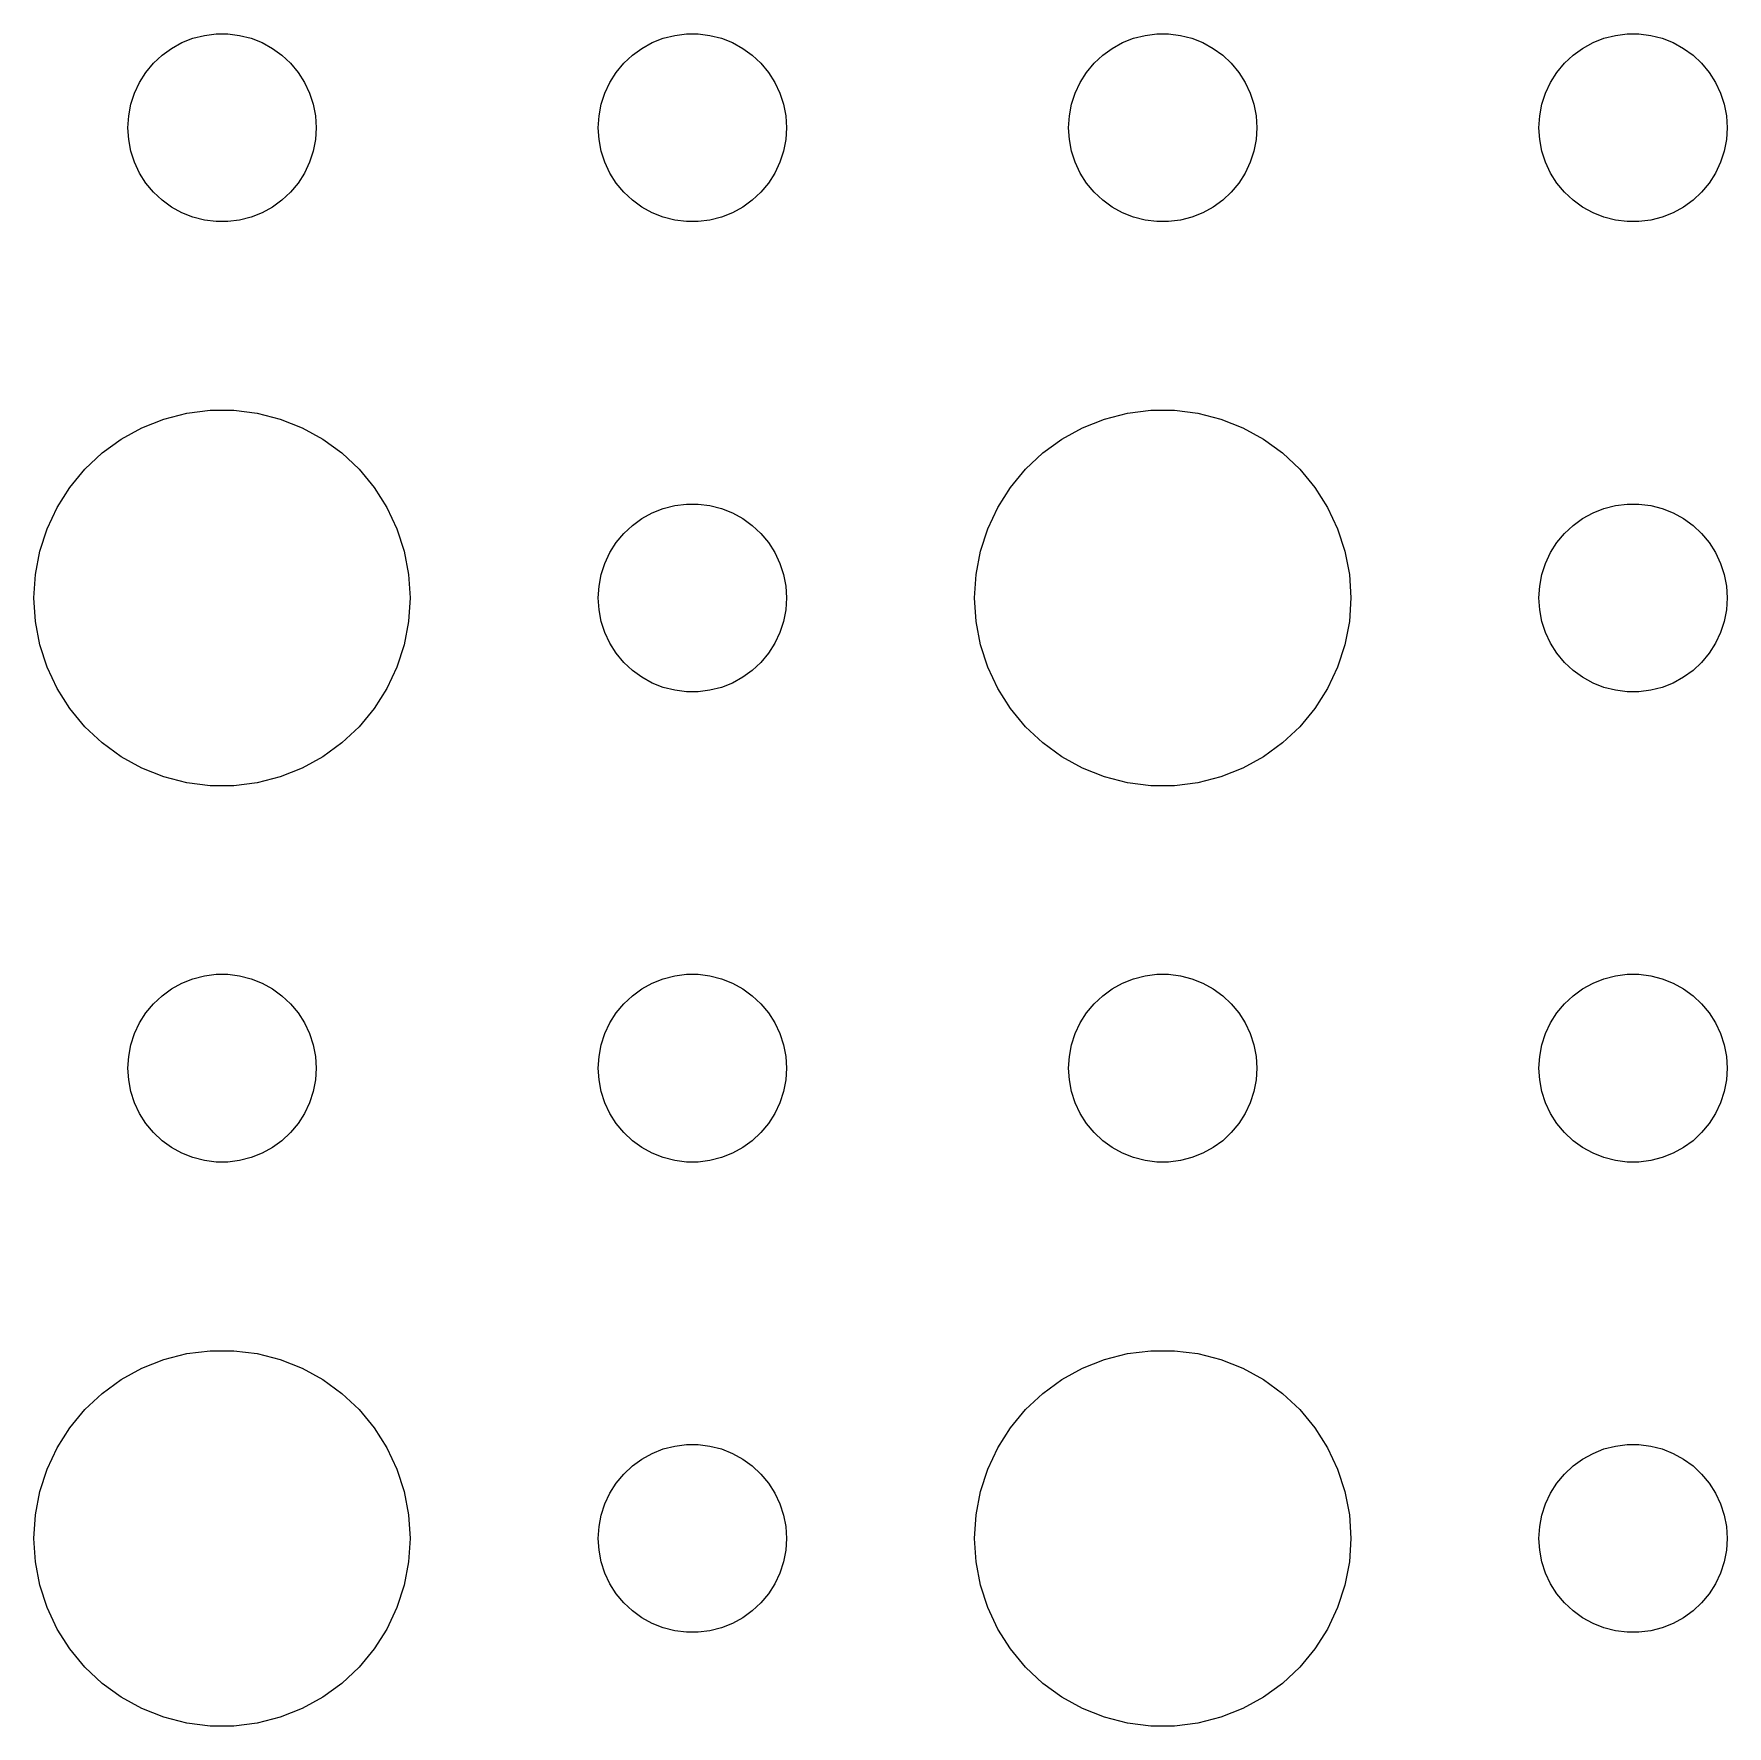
# Model space of a CAD drawing. Header units: metres. Extents: x -134 to 134, y 176 to 394.
# Drawn here: x -100.5 to -73.5, y 225.01 to 252 of the extents above; entities that cross this region are included whole.
import ezdxf

# ---------------------------------------------------------------- set-up
doc = ezdxf.new("R2010")
doc.units = ezdxf.units.M

msp = doc.modelspace()

# ---------------------------------------------------------------- linework, layer by layer
for p, q in [((-98.1387, 251.857), (-97.9635, 251.927)), ((-97.9635, 251.927), (-97.7811, 251.973)), ((-97.7811, 251.973), (-97.5942, 251.997)), ((-97.5942, 251.997), (-97.4058, 251.997)), ((-97.4058, 251.997), (-97.2189, 251.973)), ((-97.2189, 251.973), (-97.0365, 251.927)), ((-97.0365, 251.927), (-96.8613, 251.857)), ((-90.6387, 251.857), (-90.4635, 251.927)), ((-90.4635, 251.927), (-90.2811, 251.973)), ((-90.2811, 251.973), (-90.0942, 251.997)), ((-90.0942, 251.997), (-89.9058, 251.997)), ((-89.9058, 251.997), (-89.7189, 251.973)), ((-89.7189, 251.973), (-89.5365, 251.927)), ((-89.5365, 251.927), (-89.3613, 251.857)), ((-83.1387, 251.857), (-82.9635, 251.927)), ((-82.9635, 251.927), (-82.7811, 251.973)), ((-82.7811, 251.973), (-82.5942, 251.997)), ((-82.5942, 251.997), (-82.4058, 251.997)), ((-82.4058, 251.997), (-82.2189, 251.973)), ((-82.2189, 251.973), (-82.0365, 251.927)), ((-82.0365, 251.927), (-81.8613, 251.857)), ((-75.6387, 251.857), (-75.4635, 251.927)), ((-75.4635, 251.927), (-75.2811, 251.973)), ((-75.2811, 251.973), (-75.0942, 251.997)), ((-75.0942, 251.997), (-74.9058, 251.997)), ((-74.9058, 251.997), (-74.7189, 251.973)), ((-74.7189, 251.973), (-74.5365, 251.927)), ((-74.5365, 251.927), (-74.3613, 251.857)), ((-98.5934, 251.527), (-98.4561, 251.656)), ((-98.4561, 251.656), (-98.3037, 251.766)), ((-98.3037, 251.766), (-98.1387, 251.857)), ((-96.8613, 251.857), (-96.6963, 251.766)), ((-96.6963, 251.766), (-96.5439, 251.656)), ((-96.5439, 251.656), (-96.4065, 251.527)), ((-91.0934, 251.527), (-90.9561, 251.656)), ((-90.9561, 251.656), (-90.8037, 251.766)), ((-90.8037, 251.766), (-90.6387, 251.857)), ((-89.3613, 251.857), (-89.1963, 251.766)), ((-89.1963, 251.766), (-89.0439, 251.656)), ((-89.0439, 251.656), (-88.9065, 251.527)), ((-83.5934, 251.527), (-83.4561, 251.656)), ((-83.4561, 251.656), (-83.3037, 251.766)), ((-83.3037, 251.766), (-83.1387, 251.857)), ((-81.8613, 251.857), (-81.6963, 251.766)), ((-81.6963, 251.766), (-81.5439, 251.656)), ((-81.5439, 251.656), (-81.4065, 251.527)), ((-76.0934, 251.527), (-75.9561, 251.656)), ((-75.9561, 251.656), (-75.8037, 251.766)), ((-75.8037, 251.766), (-75.6387, 251.857)), ((-74.3613, 251.857), (-74.1963, 251.766)), ((-74.1963, 251.766), (-74.0439, 251.656)), ((-74.0439, 251.656), (-73.9065, 251.527)), ((-98.8145, 251.223), (-98.7135, 251.382)), ((-98.7135, 251.382), (-98.5934, 251.527)), ((-96.4065, 251.527), (-96.2865, 251.382)), ((-96.2865, 251.382), (-96.1855, 251.223)), ((-91.3145, 251.223), (-91.2135, 251.382)), ((-91.2135, 251.382), (-91.0934, 251.527)), ((-88.9065, 251.527), (-88.7865, 251.382)), ((-88.7865, 251.382), (-88.6855, 251.223)), ((-83.8145, 251.223), (-83.7135, 251.382)), ((-83.7135, 251.382), (-83.5934, 251.527)), ((-81.4065, 251.527), (-81.2865, 251.382)), ((-81.2865, 251.382), (-81.1855, 251.223)), ((-76.3145, 251.223), (-76.2135, 251.382)), ((-76.2135, 251.382), (-76.0934, 251.527)), ((-73.9065, 251.527), (-73.7865, 251.382)), ((-73.7865, 251.382), (-73.6855, 251.223)), ((-98.8947, 251.052), (-98.8145, 251.223)), ((-96.1855, 251.223), (-96.1053, 251.052)), ((-91.3947, 251.052), (-91.3145, 251.223)), ((-88.6855, 251.223), (-88.6053, 251.052)), ((-83.8947, 251.052), (-83.8145, 251.223)), ((-81.1855, 251.223), (-81.1053, 251.052)), ((-76.3947, 251.052), (-76.3145, 251.223)), ((-73.6855, 251.223), (-73.6053, 251.052)), ((-98.9882, 250.688), (-98.9529, 250.873)), ((-98.9529, 250.873), (-98.8947, 251.052)), ((-96.1053, 251.052), (-96.0471, 250.873)), ((-96.0471, 250.873), (-96.0118, 250.688)), ((-91.4882, 250.688), (-91.4529, 250.873)), ((-91.4529, 250.873), (-91.3947, 251.052)), ((-88.6053, 251.052), (-88.5471, 250.873)), ((-88.5471, 250.873), (-88.5118, 250.688)), ((-83.9882, 250.688), (-83.9529, 250.873)), ((-83.9529, 250.873), (-83.8947, 251.052)), ((-81.1053, 251.052), (-81.0471, 250.873)), ((-81.0471, 250.873), (-81.0118, 250.688)), ((-76.4882, 250.688), (-76.4529, 250.873)), ((-76.4529, 250.873), (-76.3947, 251.052)), ((-73.6053, 251.052), (-73.5471, 250.873)), ((-73.5471, 250.873), (-73.5118, 250.688)), ((-99, 250.5), (-98.9882, 250.688)), ((-96.0118, 250.688), (-96, 250.5)), ((-91.5, 250.5), (-91.4882, 250.688)), ((-88.5118, 250.688), (-88.5, 250.5)), ((-84, 250.5), (-83.9882, 250.688)), ((-81.0118, 250.688), (-81, 250.5)), ((-76.5, 250.5), (-76.4882, 250.688)), ((-73.5118, 250.688), (-73.5, 250.5)), ((-98.9882, 250.312), (-99, 250.5)), ((-98.9529, 250.127), (-98.9882, 250.312)), ((-96.0118, 250.312), (-96.0471, 250.127)), ((-96, 250.5), (-96.0118, 250.312)), ((-91.4882, 250.312), (-91.5, 250.5)), ((-91.4529, 250.127), (-91.4882, 250.312)), ((-88.5118, 250.312), (-88.5471, 250.127)), ((-88.5, 250.5), (-88.5118, 250.312)), ((-83.9882, 250.312), (-84, 250.5)), ((-83.9529, 250.127), (-83.9882, 250.312)), ((-81.0118, 250.312), (-81.0471, 250.127)), ((-81, 250.5), (-81.0118, 250.312)), ((-76.4882, 250.312), (-76.5, 250.5)), ((-76.4529, 250.127), (-76.4882, 250.312)), ((-73.5118, 250.312), (-73.5471, 250.127)), ((-73.5, 250.5), (-73.5118, 250.312)), ((-98.8947, 249.948), (-98.9529, 250.127)), ((-96.0471, 250.127), (-96.1053, 249.948)), ((-91.3947, 249.948), (-91.4529, 250.127)), ((-88.5471, 250.127), (-88.6053, 249.948)), ((-83.8947, 249.948), (-83.9529, 250.127)), ((-81.0471, 250.127), (-81.1053, 249.948)), ((-76.3947, 249.948), (-76.4529, 250.127)), ((-73.5471, 250.127), (-73.6053, 249.948)), ((-98.8145, 249.777), (-98.8947, 249.948)), ((-98.7135, 249.618), (-98.8145, 249.777)), ((-96.1855, 249.777), (-96.2865, 249.618)), ((-96.1053, 249.948), (-96.1855, 249.777)), ((-91.3145, 249.777), (-91.3947, 249.948)), ((-91.2135, 249.618), (-91.3145, 249.777)), ((-88.6855, 249.777), (-88.7865, 249.618)), ((-88.6053, 249.948), (-88.6855, 249.777)), ((-83.8145, 249.777), (-83.8947, 249.948)), ((-83.7135, 249.618), (-83.8145, 249.777)), ((-81.1855, 249.777), (-81.2865, 249.618)), ((-81.1053, 249.948), (-81.1855, 249.777)), ((-76.3145, 249.777), (-76.3947, 249.948)), ((-76.2135, 249.618), (-76.3145, 249.777)), ((-73.6855, 249.777), (-73.7865, 249.618)), ((-73.6053, 249.948), (-73.6855, 249.777)), ((-98.5934, 249.473), (-98.7135, 249.618)), ((-96.2865, 249.618), (-96.4065, 249.473)), ((-91.0934, 249.473), (-91.2135, 249.618)), ((-88.7865, 249.618), (-88.9065, 249.473)), ((-83.5934, 249.473), (-83.7135, 249.618)), ((-81.2865, 249.618), (-81.4065, 249.473)), ((-76.0934, 249.473), (-76.2135, 249.618)), ((-73.7865, 249.618), (-73.9065, 249.473)), ((-98.4561, 249.344), (-98.5934, 249.473)), ((-98.3037, 249.234), (-98.4561, 249.344)), ((-98.1387, 249.143), (-98.3037, 249.234)), ((-96.6963, 249.234), (-96.8613, 249.143)), ((-96.5439, 249.344), (-96.6963, 249.234)), ((-96.4065, 249.473), (-96.5439, 249.344)), ((-90.9561, 249.344), (-91.0934, 249.473)), ((-90.8037, 249.234), (-90.9561, 249.344)), ((-90.6387, 249.143), (-90.8037, 249.234)), ((-89.1963, 249.234), (-89.3613, 249.143)), ((-89.0439, 249.344), (-89.1963, 249.234)), ((-88.9065, 249.473), (-89.0439, 249.344)), ((-83.4561, 249.344), (-83.5934, 249.473)), ((-83.3037, 249.234), (-83.4561, 249.344)), ((-83.1387, 249.143), (-83.3037, 249.234)), ((-81.6963, 249.234), (-81.8613, 249.143)), ((-81.5439, 249.344), (-81.6963, 249.234)), ((-81.4065, 249.473), (-81.5439, 249.344)), ((-75.9561, 249.344), (-76.0934, 249.473)), ((-75.8037, 249.234), (-75.9561, 249.344)), ((-75.6387, 249.143), (-75.8037, 249.234)), ((-74.1963, 249.234), (-74.3613, 249.143)), ((-74.0439, 249.344), (-74.1963, 249.234)), ((-73.9065, 249.473), (-74.0439, 249.344)), ((-97.9635, 249.073), (-98.1387, 249.143)), ((-97.7811, 249.027), (-97.9635, 249.073)), ((-97.5942, 249.003), (-97.7811, 249.027)), ((-97.4058, 249.003), (-97.5942, 249.003)), ((-97.2189, 249.027), (-97.4058, 249.003)), ((-97.0365, 249.073), (-97.2189, 249.027)), ((-96.8613, 249.143), (-97.0365, 249.073)), ((-90.4635, 249.073), (-90.6387, 249.143)), ((-90.2811, 249.027), (-90.4635, 249.073)), ((-90.0942, 249.003), (-90.2811, 249.027)), ((-89.9058, 249.003), (-90.0942, 249.003)), ((-89.7189, 249.027), (-89.9058, 249.003)), ((-89.5365, 249.073), (-89.7189, 249.027)), ((-89.3613, 249.143), (-89.5365, 249.073)), ((-82.9635, 249.073), (-83.1387, 249.143)), ((-82.7811, 249.027), (-82.9635, 249.073)), ((-82.5942, 249.003), (-82.7811, 249.027)), ((-82.4058, 249.003), (-82.5942, 249.003)), ((-82.2189, 249.027), (-82.4058, 249.003)), ((-82.0365, 249.073), (-82.2189, 249.027)), ((-81.8613, 249.143), (-82.0365, 249.073)), ((-75.4635, 249.073), (-75.6387, 249.143)), ((-75.2811, 249.027), (-75.4635, 249.073)), ((-75.0942, 249.003), (-75.2811, 249.027)), ((-74.9058, 249.003), (-75.0942, 249.003)), ((-74.7189, 249.027), (-74.9058, 249.003)), ((-74.5365, 249.073), (-74.7189, 249.027)), ((-74.3613, 249.143), (-74.5365, 249.073)), ((-98.0621, 245.947), (-97.6884, 245.994)), ((-97.6884, 245.994), (-97.3116, 245.994)), ((-97.3116, 245.994), (-96.9379, 245.947)), ((-83.0621, 245.947), (-82.6884, 245.994)), ((-82.6884, 245.994), (-82.3116, 245.994)), ((-82.3116, 245.994), (-81.9379, 245.947)), ((-99.1075, 245.533), (-98.7773, 245.714)), ((-98.7773, 245.714), (-98.427, 245.853)), ((-98.427, 245.853), (-98.0621, 245.947)), ((-96.9379, 245.947), (-96.573, 245.853)), ((-96.573, 245.853), (-96.2227, 245.714)), ((-96.2227, 245.714), (-95.8925, 245.533)), ((-84.1075, 245.533), (-83.7773, 245.714)), ((-83.7773, 245.714), (-83.427, 245.853)), ((-83.427, 245.853), (-83.0621, 245.947)), ((-81.9379, 245.947), (-81.573, 245.853)), ((-81.573, 245.853), (-81.2227, 245.714)), ((-81.2227, 245.714), (-80.8925, 245.533)), ((-99.4123, 245.312), (-99.1075, 245.533)), ((-95.8925, 245.533), (-95.5877, 245.312)), ((-84.4123, 245.312), (-84.1075, 245.533)), ((-80.8925, 245.533), (-80.5877, 245.312)), ((-99.6869, 245.054), (-99.4123, 245.312)), ((-95.5877, 245.312), (-95.3131, 245.054)), ((-84.6869, 245.054), (-84.4123, 245.312)), ((-80.5877, 245.312), (-80.3131, 245.054)), ((-99.927, 244.763), (-99.6869, 245.054)), ((-95.3131, 245.054), (-95.073, 244.763)), ((-84.927, 244.763), (-84.6869, 245.054)), ((-80.3131, 245.054), (-80.073, 244.763)), ((-100.129, 244.445), (-99.927, 244.763)), ((-95.073, 244.763), (-94.8711, 244.445)), ((-85.1289, 244.445), (-84.927, 244.763)), ((-80.073, 244.763), (-79.8711, 244.445)), ((-100.289, 244.104), (-100.129, 244.445)), ((-94.8711, 244.445), (-94.7107, 244.104)), ((-90.8037, 244.266), (-90.6387, 244.357)), ((-90.6387, 244.357), (-90.4635, 244.427)), ((-90.4635, 244.427), (-90.2811, 244.473)), ((-90.2811, 244.473), (-90.0942, 244.497)), ((-90.0942, 244.497), (-89.9058, 244.497)), ((-89.9058, 244.497), (-89.7189, 244.473)), ((-89.7189, 244.473), (-89.5365, 244.427)), ((-89.5365, 244.427), (-89.3613, 244.357)), ((-89.3613, 244.357), (-89.1963, 244.266)), ((-85.2893, 244.104), (-85.1289, 244.445)), ((-79.8711, 244.445), (-79.7107, 244.104)), ((-75.8037, 244.266), (-75.6387, 244.357)), ((-75.6387, 244.357), (-75.4635, 244.427)), ((-75.4635, 244.427), (-75.2811, 244.473)), ((-75.2811, 244.473), (-75.0942, 244.497)), ((-75.0942, 244.497), (-74.9058, 244.497)), ((-74.9058, 244.497), (-74.7189, 244.473)), ((-74.7189, 244.473), (-74.5365, 244.427)), ((-74.5365, 244.427), (-74.3613, 244.357)), ((-74.3613, 244.357), (-74.1963, 244.266)), ((-100.406, 243.746), (-100.289, 244.104)), ((-94.7107, 244.104), (-94.5943, 243.746)), ((-91.0934, 244.027), (-90.9561, 244.156)), ((-90.9561, 244.156), (-90.8037, 244.266)), ((-89.1963, 244.266), (-89.0439, 244.156)), ((-89.0439, 244.156), (-88.9065, 244.027)), ((-85.4057, 243.746), (-85.2893, 244.104)), ((-79.7107, 244.104), (-79.5943, 243.746)), ((-76.0934, 244.027), (-75.9561, 244.156)), ((-75.9561, 244.156), (-75.8037, 244.266)), ((-74.1963, 244.266), (-74.0439, 244.156)), ((-74.0439, 244.156), (-73.9065, 244.027)), ((-91.3145, 243.723), (-91.2135, 243.882)), ((-91.2135, 243.882), (-91.0934, 244.027)), ((-88.9065, 244.027), (-88.7865, 243.882)), ((-88.7865, 243.882), (-88.6855, 243.723)), ((-76.3145, 243.723), (-76.2135, 243.882)), ((-76.2135, 243.882), (-76.0934, 244.027)), ((-73.9065, 244.027), (-73.7865, 243.882)), ((-73.7865, 243.882), (-73.6855, 243.723)), ((-100.476, 243.376), (-100.406, 243.746)), ((-94.5943, 243.746), (-94.5237, 243.376)), ((-91.4529, 243.373), (-91.3947, 243.552)), ((-91.3947, 243.552), (-91.3145, 243.723)), ((-88.6855, 243.723), (-88.6053, 243.552)), ((-88.6053, 243.552), (-88.5471, 243.373)), ((-85.4763, 243.376), (-85.4057, 243.746)), ((-79.5943, 243.746), (-79.5237, 243.376)), ((-76.4529, 243.373), (-76.3947, 243.552)), ((-76.3947, 243.552), (-76.3145, 243.723)), ((-73.6855, 243.723), (-73.6053, 243.552)), ((-73.6053, 243.552), (-73.5471, 243.373)), ((-100.5, 243), (-100.476, 243.376)), ((-94.5237, 243.376), (-94.5, 243)), ((-91.4882, 243.188), (-91.4529, 243.373)), ((-88.5471, 243.373), (-88.5118, 243.188)), ((-85.5, 243), (-85.4763, 243.376)), ((-79.5237, 243.376), (-79.5, 243)), ((-76.4882, 243.188), (-76.4529, 243.373)), ((-73.5471, 243.373), (-73.5118, 243.188)), ((-91.5, 243), (-91.4882, 243.188)), ((-88.5118, 243.188), (-88.5, 243)), ((-76.5, 243), (-76.4882, 243.188)), ((-73.5118, 243.188), (-73.5, 243)), ((-100.476, 242.624), (-100.5, 243)), ((-94.5, 243), (-94.5237, 242.624)), ((-91.4882, 242.812), (-91.5, 243)), ((-91.4529, 242.627), (-91.4882, 242.812)), ((-88.5118, 242.812), (-88.5471, 242.627)), ((-88.5, 243), (-88.5118, 242.812)), ((-85.4763, 242.624), (-85.5, 243)), ((-79.5, 243), (-79.5237, 242.624)), ((-76.4882, 242.812), (-76.5, 243)), ((-76.4529, 242.627), (-76.4882, 242.812)), ((-73.5118, 242.812), (-73.5471, 242.627)), ((-73.5, 243), (-73.5118, 242.812)), ((-100.406, 242.254), (-100.476, 242.624)), ((-94.5237, 242.624), (-94.5943, 242.254)), ((-91.3947, 242.448), (-91.4529, 242.627)), ((-88.5471, 242.627), (-88.6053, 242.448)), ((-85.4057, 242.254), (-85.4763, 242.624)), ((-79.5237, 242.624), (-79.5943, 242.254)), ((-76.3947, 242.448), (-76.4529, 242.627)), ((-73.5471, 242.627), (-73.6053, 242.448)), ((-100.289, 241.896), (-100.406, 242.254)), ((-94.5943, 242.254), (-94.7107, 241.896)), ((-91.3145, 242.277), (-91.3947, 242.448)), ((-91.2135, 242.118), (-91.3145, 242.277)), ((-88.6855, 242.277), (-88.7865, 242.118)), ((-88.6053, 242.448), (-88.6855, 242.277)), ((-85.2893, 241.896), (-85.4057, 242.254)), ((-79.5943, 242.254), (-79.7107, 241.896)), ((-76.3145, 242.277), (-76.3947, 242.448)), ((-76.2135, 242.118), (-76.3145, 242.277)), ((-73.6855, 242.277), (-73.7865, 242.118)), ((-73.6053, 242.448), (-73.6855, 242.277)), ((-91.0934, 241.973), (-91.2135, 242.118)), ((-90.9561, 241.844), (-91.0934, 241.973)), ((-88.9065, 241.973), (-89.0439, 241.844)), ((-88.7865, 242.118), (-88.9065, 241.973)), ((-76.0934, 241.973), (-76.2135, 242.118)), ((-75.9561, 241.844), (-76.0934, 241.973)), ((-73.9065, 241.973), (-74.0439, 241.844)), ((-73.7865, 242.118), (-73.9065, 241.973)), ((-100.129, 241.555), (-100.289, 241.896)), ((-94.7107, 241.896), (-94.8711, 241.555)), ((-90.8037, 241.734), (-90.9561, 241.844)), ((-90.6387, 241.643), (-90.8037, 241.734)), ((-89.1963, 241.734), (-89.3613, 241.643)), ((-89.0439, 241.844), (-89.1963, 241.734)), ((-85.1289, 241.555), (-85.2893, 241.896)), ((-79.7107, 241.896), (-79.8711, 241.555)), ((-75.8037, 241.734), (-75.9561, 241.844)), ((-75.6387, 241.643), (-75.8037, 241.734)), ((-74.1963, 241.734), (-74.3613, 241.643)), ((-74.0439, 241.844), (-74.1963, 241.734)), ((-99.927, 241.237), (-100.129, 241.555)), ((-94.8711, 241.555), (-95.073, 241.237)), ((-90.4635, 241.573), (-90.6387, 241.643)), ((-90.2811, 241.527), (-90.4635, 241.573)), ((-90.0942, 241.503), (-90.2811, 241.527)), ((-89.9058, 241.503), (-90.0942, 241.503)), ((-89.7189, 241.527), (-89.9058, 241.503)), ((-89.5365, 241.573), (-89.7189, 241.527)), ((-89.3613, 241.643), (-89.5365, 241.573)), ((-84.927, 241.237), (-85.1289, 241.555)), ((-79.8711, 241.555), (-80.073, 241.237)), ((-75.4635, 241.573), (-75.6387, 241.643)), ((-75.2811, 241.527), (-75.4635, 241.573)), ((-75.0942, 241.503), (-75.2811, 241.527)), ((-74.9058, 241.503), (-75.0942, 241.503)), ((-74.7189, 241.527), (-74.9058, 241.503)), ((-74.5365, 241.573), (-74.7189, 241.527)), ((-74.3613, 241.643), (-74.5365, 241.573)), ((-99.6869, 240.946), (-99.927, 241.237)), ((-95.073, 241.237), (-95.3131, 240.946)), ((-84.6869, 240.946), (-84.927, 241.237)), ((-80.073, 241.237), (-80.3131, 240.946)), ((-99.4123, 240.688), (-99.6869, 240.946)), ((-95.3131, 240.946), (-95.5877, 240.688)), ((-84.4123, 240.688), (-84.6869, 240.946)), ((-80.3131, 240.946), (-80.5877, 240.688)), ((-99.1075, 240.467), (-99.4123, 240.688)), ((-95.5877, 240.688), (-95.8925, 240.467)), ((-84.1075, 240.467), (-84.4123, 240.688)), ((-80.5877, 240.688), (-80.8925, 240.467)), ((-98.7773, 240.286), (-99.1075, 240.467)), ((-95.8925, 240.467), (-96.2227, 240.286)), ((-83.7773, 240.286), (-84.1075, 240.467)), ((-80.8925, 240.467), (-81.2227, 240.286)), ((-98.427, 240.147), (-98.7773, 240.286)), ((-98.0621, 240.053), (-98.427, 240.147)), ((-97.6884, 240.006), (-98.0621, 240.053)), ((-96.9379, 240.053), (-97.3116, 240.006)), ((-96.573, 240.147), (-96.9379, 240.053)), ((-96.2227, 240.286), (-96.573, 240.147)), ((-83.427, 240.147), (-83.7773, 240.286)), ((-83.0621, 240.053), (-83.427, 240.147)), ((-82.6884, 240.006), (-83.0621, 240.053)), ((-81.9379, 240.053), (-82.3116, 240.006)), ((-81.573, 240.147), (-81.9379, 240.053)), ((-81.2227, 240.286), (-81.573, 240.147)), ((-97.3116, 240.006), (-97.6884, 240.006)), ((-82.3116, 240.006), (-82.6884, 240.006)), ((-98.3037, 236.766), (-98.1387, 236.857)), ((-98.1387, 236.857), (-97.9635, 236.927)), ((-97.9635, 236.927), (-97.7811, 236.973)), ((-97.7811, 236.973), (-97.5942, 236.997)), ((-97.5942, 236.997), (-97.4058, 236.997)), ((-97.4058, 236.997), (-97.2189, 236.973)), ((-97.2189, 236.973), (-97.0365, 236.927)), ((-97.0365, 236.927), (-96.8613, 236.857)), ((-96.8613, 236.857), (-96.6963, 236.766)), ((-90.8037, 236.766), (-90.6387, 236.857)), ((-90.6387, 236.857), (-90.4635, 236.927)), ((-90.4635, 236.927), (-90.2811, 236.973)), ((-90.2811, 236.973), (-90.0942, 236.997)), ((-90.0942, 236.997), (-89.9058, 236.997)), ((-89.9058, 236.997), (-89.7189, 236.973)), ((-89.7189, 236.973), (-89.5365, 236.927)), ((-89.5365, 236.927), (-89.3613, 236.857)), ((-89.3613, 236.857), (-89.1963, 236.766)), ((-83.3037, 236.766), (-83.1387, 236.857)), ((-83.1387, 236.857), (-82.9635, 236.927)), ((-82.9635, 236.927), (-82.7811, 236.973)), ((-82.7811, 236.973), (-82.5942, 236.997)), ((-82.5942, 236.997), (-82.4058, 236.997)), ((-82.4058, 236.997), (-82.2189, 236.973)), ((-82.2189, 236.973), (-82.0365, 236.927)), ((-82.0365, 236.927), (-81.8613, 236.857)), ((-81.8613, 236.857), (-81.6963, 236.766)), ((-75.8037, 236.766), (-75.6387, 236.857)), ((-75.6387, 236.857), (-75.4635, 236.927)), ((-75.4635, 236.927), (-75.2811, 236.973)), ((-75.2811, 236.973), (-75.0942, 236.997)), ((-75.0942, 236.997), (-74.9058, 236.997)), ((-74.9058, 236.997), (-74.7189, 236.973)), ((-74.7189, 236.973), (-74.5365, 236.927)), ((-74.5365, 236.927), (-74.3613, 236.857)), ((-74.3613, 236.857), (-74.1963, 236.766)), ((-98.7135, 236.382), (-98.5934, 236.527)), ((-98.5934, 236.527), (-98.4561, 236.656)), ((-98.4561, 236.656), (-98.3037, 236.766)), ((-96.6963, 236.766), (-96.5439, 236.656)), ((-96.5439, 236.656), (-96.4065, 236.527)), ((-96.4065, 236.527), (-96.2865, 236.382)), ((-91.2135, 236.382), (-91.0934, 236.527)), ((-91.0934, 236.527), (-90.9561, 236.656)), ((-90.9561, 236.656), (-90.8037, 236.766)), ((-89.1963, 236.766), (-89.0439, 236.656)), ((-89.0439, 236.656), (-88.9065, 236.527)), ((-88.9065, 236.527), (-88.7865, 236.382)), ((-83.7135, 236.382), (-83.5934, 236.527)), ((-83.5934, 236.527), (-83.4561, 236.656)), ((-83.4561, 236.656), (-83.3037, 236.766)), ((-81.6963, 236.766), (-81.5439, 236.656)), ((-81.5439, 236.656), (-81.4065, 236.527)), ((-81.4065, 236.527), (-81.2865, 236.382)), ((-76.2135, 236.382), (-76.0934, 236.527)), ((-76.0934, 236.527), (-75.9561, 236.656)), ((-75.9561, 236.656), (-75.8037, 236.766)), ((-74.1963, 236.766), (-74.0439, 236.656)), ((-74.0439, 236.656), (-73.9065, 236.527)), ((-73.9065, 236.527), (-73.7865, 236.382)), ((-98.8145, 236.223), (-98.7135, 236.382)), ((-96.2865, 236.382), (-96.1855, 236.223)), ((-91.3145, 236.223), (-91.2135, 236.382)), ((-88.7865, 236.382), (-88.6855, 236.223)), ((-83.8145, 236.223), (-83.7135, 236.382)), ((-81.2865, 236.382), (-81.1855, 236.223)), ((-76.3145, 236.223), (-76.2135, 236.382)), ((-73.7865, 236.382), (-73.6855, 236.223)), ((-98.9529, 235.873), (-98.8947, 236.052)), ((-98.8947, 236.052), (-98.8145, 236.223)), ((-96.1855, 236.223), (-96.1053, 236.052)), ((-96.1053, 236.052), (-96.0471, 235.873)), ((-91.4529, 235.873), (-91.3947, 236.052)), ((-91.3947, 236.052), (-91.3145, 236.223)), ((-88.6855, 236.223), (-88.6053, 236.052)), ((-88.6053, 236.052), (-88.5471, 235.873)), ((-83.9529, 235.873), (-83.8947, 236.052)), ((-83.8947, 236.052), (-83.8145, 236.223)), ((-81.1855, 236.223), (-81.1053, 236.052)), ((-81.1053, 236.052), (-81.0471, 235.873)), ((-76.4529, 235.873), (-76.3947, 236.052)), ((-76.3947, 236.052), (-76.3145, 236.223)), ((-73.6855, 236.223), (-73.6053, 236.052)), ((-73.6053, 236.052), (-73.5471, 235.873)), ((-98.9882, 235.688), (-98.9529, 235.873)), ((-96.0471, 235.873), (-96.0118, 235.688)), ((-91.4882, 235.688), (-91.4529, 235.873)), ((-88.5471, 235.873), (-88.5118, 235.688)), ((-83.9882, 235.688), (-83.9529, 235.873)), ((-81.0471, 235.873), (-81.0118, 235.688)), ((-76.4882, 235.688), (-76.4529, 235.873)), ((-73.5471, 235.873), (-73.5118, 235.688)), ((-99, 235.5), (-98.9882, 235.688)), ((-98.9882, 235.312), (-99, 235.5)), ((-96.0118, 235.688), (-96, 235.5)), ((-96, 235.5), (-96.0118, 235.312)), ((-91.5, 235.5), (-91.4882, 235.688)), ((-91.4882, 235.312), (-91.5, 235.5)), ((-88.5118, 235.688), (-88.5, 235.5)), ((-88.5, 235.5), (-88.5118, 235.312)), ((-84, 235.5), (-83.9882, 235.688)), ((-83.9882, 235.312), (-84, 235.5)), ((-81.0118, 235.688), (-81, 235.5)), ((-81, 235.5), (-81.0118, 235.312)), ((-76.5, 235.5), (-76.4882, 235.688)), ((-76.4882, 235.312), (-76.5, 235.5)), ((-73.5118, 235.688), (-73.5, 235.5)), ((-73.5, 235.5), (-73.5118, 235.312)), ((-98.9529, 235.127), (-98.9882, 235.312)), ((-96.0118, 235.312), (-96.0471, 235.127)), ((-91.4529, 235.127), (-91.4882, 235.312)), ((-88.5118, 235.312), (-88.5471, 235.127)), ((-83.9529, 235.127), (-83.9882, 235.312)), ((-81.0118, 235.312), (-81.0471, 235.127)), ((-76.4529, 235.127), (-76.4882, 235.312)), ((-73.5118, 235.312), (-73.5471, 235.127)), ((-98.8947, 234.948), (-98.9529, 235.127)), ((-98.8145, 234.777), (-98.8947, 234.948)), ((-96.1053, 234.948), (-96.1855, 234.777)), ((-96.0471, 235.127), (-96.1053, 234.948)), ((-91.3947, 234.948), (-91.4529, 235.127)), ((-91.3145, 234.777), (-91.3947, 234.948)), ((-88.6053, 234.948), (-88.6855, 234.777)), ((-88.5471, 235.127), (-88.6053, 234.948)), ((-83.8947, 234.948), (-83.9529, 235.127)), ((-83.8145, 234.777), (-83.8947, 234.948)), ((-81.1053, 234.948), (-81.1855, 234.777)), ((-81.0471, 235.127), (-81.1053, 234.948)), ((-76.3947, 234.948), (-76.4529, 235.127)), ((-76.3145, 234.777), (-76.3947, 234.948)), ((-73.6053, 234.948), (-73.6855, 234.777)), ((-73.5471, 235.127), (-73.6053, 234.948)), ((-98.7135, 234.618), (-98.8145, 234.777)), ((-96.1855, 234.777), (-96.2865, 234.618)), ((-91.2135, 234.618), (-91.3145, 234.777)), ((-88.6855, 234.777), (-88.7865, 234.618)), ((-83.7135, 234.618), (-83.8145, 234.777)), ((-81.1855, 234.777), (-81.2865, 234.618)), ((-76.2135, 234.618), (-76.3145, 234.777)), ((-73.6855, 234.777), (-73.7865, 234.618)), ((-98.5934, 234.473), (-98.7135, 234.618)), ((-98.4561, 234.344), (-98.5934, 234.473)), ((-96.4065, 234.473), (-96.5439, 234.344)), ((-96.2865, 234.618), (-96.4065, 234.473)), ((-91.0934, 234.473), (-91.2135, 234.618)), ((-90.9561, 234.344), (-91.0934, 234.473)), ((-88.9065, 234.473), (-89.0439, 234.344)), ((-88.7865, 234.618), (-88.9065, 234.473)), ((-83.5934, 234.473), (-83.7135, 234.618)), ((-83.4561, 234.344), (-83.5934, 234.473)), ((-81.4065, 234.473), (-81.5439, 234.344)), ((-81.2865, 234.618), (-81.4065, 234.473)), ((-76.0934, 234.473), (-76.2135, 234.618)), ((-75.9561, 234.344), (-76.0934, 234.473)), ((-73.9065, 234.473), (-74.0439, 234.344)), ((-73.7865, 234.618), (-73.9065, 234.473)), ((-98.3037, 234.234), (-98.4561, 234.344)), ((-98.1387, 234.143), (-98.3037, 234.234)), ((-97.9635, 234.073), (-98.1387, 234.143)), ((-96.8613, 234.143), (-97.0365, 234.073)), ((-96.6963, 234.234), (-96.8613, 234.143)), ((-96.5439, 234.344), (-96.6963, 234.234)), ((-90.8037, 234.234), (-90.9561, 234.344)), ((-90.6387, 234.143), (-90.8037, 234.234)), ((-90.4635, 234.073), (-90.6387, 234.143)), ((-89.3613, 234.143), (-89.5365, 234.073)), ((-89.1963, 234.234), (-89.3613, 234.143)), ((-89.0439, 234.344), (-89.1963, 234.234)), ((-83.3037, 234.234), (-83.4561, 234.344)), ((-83.1387, 234.143), (-83.3037, 234.234)), ((-82.9635, 234.073), (-83.1387, 234.143)), ((-81.8613, 234.143), (-82.0365, 234.073)), ((-81.6963, 234.234), (-81.8613, 234.143)), ((-81.5439, 234.344), (-81.6963, 234.234)), ((-75.8037, 234.234), (-75.9561, 234.344)), ((-75.6387, 234.143), (-75.8037, 234.234)), ((-75.4635, 234.073), (-75.6387, 234.143)), ((-74.3613, 234.143), (-74.5365, 234.073)), ((-74.1963, 234.234), (-74.3613, 234.143)), ((-74.0439, 234.344), (-74.1963, 234.234)), ((-97.7811, 234.027), (-97.9635, 234.073)), ((-97.5942, 234.003), (-97.7811, 234.027)), ((-97.4058, 234.003), (-97.5942, 234.003)), ((-97.2189, 234.027), (-97.4058, 234.003)), ((-97.0365, 234.073), (-97.2189, 234.027)), ((-90.2811, 234.027), (-90.4635, 234.073)), ((-90.0942, 234.003), (-90.2811, 234.027)), ((-89.9058, 234.003), (-90.0942, 234.003)), ((-89.7189, 234.027), (-89.9058, 234.003)), ((-89.5365, 234.073), (-89.7189, 234.027)), ((-82.7811, 234.027), (-82.9635, 234.073)), ((-82.5942, 234.003), (-82.7811, 234.027)), ((-82.4058, 234.003), (-82.5942, 234.003)), ((-82.2189, 234.027), (-82.4058, 234.003)), ((-82.0365, 234.073), (-82.2189, 234.027)), ((-75.2811, 234.027), (-75.4635, 234.073)), ((-75.0942, 234.003), (-75.2811, 234.027)), ((-74.9058, 234.003), (-75.0942, 234.003)), ((-74.7189, 234.027), (-74.9058, 234.003)), ((-74.5365, 234.073), (-74.7189, 234.027)), ((-98.7773, 230.714), (-98.427, 230.853)), ((-98.427, 230.853), (-98.0621, 230.947)), ((-98.0621, 230.947), (-97.6884, 230.994)), ((-97.6884, 230.994), (-97.3116, 230.994)), ((-97.3116, 230.994), (-96.9379, 230.947)), ((-96.9379, 230.947), (-96.573, 230.853)), ((-96.573, 230.853), (-96.2227, 230.714)), ((-83.7773, 230.714), (-83.427, 230.853)), ((-83.427, 230.853), (-83.0621, 230.947)), ((-83.0621, 230.947), (-82.6884, 230.994)), ((-82.6884, 230.994), (-82.3116, 230.994)), ((-82.3116, 230.994), (-81.9379, 230.947)), ((-81.9379, 230.947), (-81.573, 230.853)), ((-81.573, 230.853), (-81.2227, 230.714)), ((-99.1075, 230.533), (-98.7773, 230.714)), ((-96.2227, 230.714), (-95.8925, 230.533)), ((-84.1075, 230.533), (-83.7773, 230.714)), ((-81.2227, 230.714), (-80.8925, 230.533)), ((-99.6869, 230.054), (-99.4123, 230.312)), ((-99.4123, 230.312), (-99.1075, 230.533)), ((-95.8925, 230.533), (-95.5877, 230.312)), ((-95.5877, 230.312), (-95.3131, 230.054)), ((-84.6869, 230.054), (-84.4123, 230.312)), ((-84.4123, 230.312), (-84.1075, 230.533)), ((-80.8925, 230.533), (-80.5877, 230.312)), ((-80.5877, 230.312), (-80.3131, 230.054)), ((-99.927, 229.763), (-99.6869, 230.054)), ((-95.3131, 230.054), (-95.073, 229.763)), ((-84.927, 229.763), (-84.6869, 230.054)), ((-80.3131, 230.054), (-80.073, 229.763)), ((-100.129, 229.445), (-99.927, 229.763)), ((-95.073, 229.763), (-94.8711, 229.445)), ((-85.1289, 229.445), (-84.927, 229.763)), ((-80.073, 229.763), (-79.8711, 229.445)), ((-100.289, 229.104), (-100.129, 229.445)), ((-94.8711, 229.445), (-94.7107, 229.104)), ((-90.9561, 229.156), (-90.8037, 229.266)), ((-90.8037, 229.266), (-90.6387, 229.357)), ((-90.6387, 229.357), (-90.4635, 229.427)), ((-90.4635, 229.427), (-90.2811, 229.473)), ((-90.2811, 229.473), (-90.0942, 229.497)), ((-90.0942, 229.497), (-89.9058, 229.497)), ((-89.9058, 229.497), (-89.7189, 229.473)), ((-89.7189, 229.473), (-89.5365, 229.427)), ((-89.5365, 229.427), (-89.3613, 229.357)), ((-89.3613, 229.357), (-89.1963, 229.266)), ((-89.1963, 229.266), (-89.0439, 229.156)), ((-85.2893, 229.104), (-85.1289, 229.445)), ((-79.8711, 229.445), (-79.7107, 229.104)), ((-75.9561, 229.156), (-75.8037, 229.266)), ((-75.8037, 229.266), (-75.6387, 229.357)), ((-75.6387, 229.357), (-75.4635, 229.427)), ((-75.4635, 229.427), (-75.2811, 229.473)), ((-75.2811, 229.473), (-75.0942, 229.497)), ((-75.0942, 229.497), (-74.9058, 229.497)), ((-74.9058, 229.497), (-74.7189, 229.473)), ((-74.7189, 229.473), (-74.5365, 229.427)), ((-74.5365, 229.427), (-74.3613, 229.357)), ((-74.3613, 229.357), (-74.1963, 229.266)), ((-74.1963, 229.266), (-74.0439, 229.156)), ((-100.406, 228.746), (-100.289, 229.104)), ((-94.7107, 229.104), (-94.5943, 228.746)), ((-91.2135, 228.882), (-91.0934, 229.027)), ((-91.0934, 229.027), (-90.9561, 229.156)), ((-89.0439, 229.156), (-88.9065, 229.027)), ((-88.9065, 229.027), (-88.7865, 228.882)), ((-85.4057, 228.746), (-85.2893, 229.104)), ((-79.7107, 229.104), (-79.5943, 228.746)), ((-76.2135, 228.882), (-76.0934, 229.027)), ((-76.0934, 229.027), (-75.9561, 229.156)), ((-74.0439, 229.156), (-73.9065, 229.027)), ((-73.9065, 229.027), (-73.7865, 228.882)), ((-100.476, 228.376), (-100.406, 228.746)), ((-94.5943, 228.746), (-94.5237, 228.376)), ((-91.3947, 228.552), (-91.3145, 228.723)), ((-91.3145, 228.723), (-91.2135, 228.882)), ((-88.7865, 228.882), (-88.6855, 228.723)), ((-88.6855, 228.723), (-88.6053, 228.552)), ((-85.4763, 228.376), (-85.4057, 228.746)), ((-79.5943, 228.746), (-79.5237, 228.376)), ((-76.3947, 228.552), (-76.3145, 228.723)), ((-76.3145, 228.723), (-76.2135, 228.882)), ((-73.7865, 228.882), (-73.6855, 228.723)), ((-73.6855, 228.723), (-73.6053, 228.552)), ((-91.4529, 228.373), (-91.3947, 228.552)), ((-88.6053, 228.552), (-88.5471, 228.373)), ((-76.4529, 228.373), (-76.3947, 228.552)), ((-73.6053, 228.552), (-73.5471, 228.373)), ((-100.5, 228), (-100.476, 228.376)), ((-94.5237, 228.376), (-94.5, 228)), ((-91.5, 228), (-91.4882, 228.188)), ((-91.4882, 228.188), (-91.4529, 228.373)), ((-88.5471, 228.373), (-88.5118, 228.188)), ((-88.5118, 228.188), (-88.5, 228)), ((-85.5, 228), (-85.4763, 228.376)), ((-79.5237, 228.376), (-79.5, 228)), ((-76.5, 228), (-76.4882, 228.188)), ((-76.4882, 228.188), (-76.4529, 228.373)), ((-73.5471, 228.373), (-73.5118, 228.188)), ((-73.5118, 228.188), (-73.5, 228)), ((-100.476, 227.624), (-100.5, 228)), ((-94.5, 228), (-94.5237, 227.624)), ((-91.4882, 227.812), (-91.5, 228)), ((-88.5, 228), (-88.5118, 227.812)), ((-85.4763, 227.624), (-85.5, 228)), ((-79.5, 228), (-79.5237, 227.624)), ((-76.4882, 227.812), (-76.5, 228)), ((-73.5, 228), (-73.5118, 227.812)), ((-100.406, 227.254), (-100.476, 227.624)), ((-94.5237, 227.624), (-94.5943, 227.254)), ((-91.4529, 227.627), (-91.4882, 227.812)), ((-91.3947, 227.448), (-91.4529, 227.627)), ((-88.5471, 227.627), (-88.6053, 227.448)), ((-88.5118, 227.812), (-88.5471, 227.627)), ((-85.4057, 227.254), (-85.4763, 227.624)), ((-79.5237, 227.624), (-79.5943, 227.254)), ((-76.4529, 227.627), (-76.4882, 227.812)), ((-76.3947, 227.448), (-76.4529, 227.627)), ((-73.5471, 227.627), (-73.6053, 227.448)), ((-73.5118, 227.812), (-73.5471, 227.627)), ((-91.3145, 227.277), (-91.3947, 227.448)), ((-88.6053, 227.448), (-88.6855, 227.277)), ((-76.3145, 227.277), (-76.3947, 227.448)), ((-73.6053, 227.448), (-73.6855, 227.277)), ((-100.289, 226.896), (-100.406, 227.254)), ((-94.5943, 227.254), (-94.7107, 226.896)), ((-91.2135, 227.118), (-91.3145, 227.277)), ((-91.0934, 226.973), (-91.2135, 227.118)), ((-88.7865, 227.118), (-88.9065, 226.973)), ((-88.6855, 227.277), (-88.7865, 227.118)), ((-85.2893, 226.896), (-85.4057, 227.254)), ((-79.5943, 227.254), (-79.7107, 226.896)), ((-76.2135, 227.118), (-76.3145, 227.277)), ((-76.0934, 226.973), (-76.2135, 227.118)), ((-73.7865, 227.118), (-73.9065, 226.973)), ((-73.6855, 227.277), (-73.7865, 227.118)), ((-100.129, 226.555), (-100.289, 226.896)), ((-94.7107, 226.896), (-94.8711, 226.555)), ((-90.9561, 226.844), (-91.0934, 226.973)), ((-90.8037, 226.734), (-90.9561, 226.844)), ((-89.0439, 226.844), (-89.1963, 226.734)), ((-88.9065, 226.973), (-89.0439, 226.844)), ((-85.1289, 226.555), (-85.2893, 226.896)), ((-79.7107, 226.896), (-79.8711, 226.555)), ((-75.9561, 226.844), (-76.0934, 226.973)), ((-75.8037, 226.734), (-75.9561, 226.844)), ((-74.0439, 226.844), (-74.1963, 226.734)), ((-73.9065, 226.973), (-74.0439, 226.844)), ((-99.927, 226.237), (-100.129, 226.555)), ((-94.8711, 226.555), (-95.073, 226.237)), ((-90.6387, 226.643), (-90.8037, 226.734)), ((-90.4635, 226.573), (-90.6387, 226.643)), ((-90.2811, 226.527), (-90.4635, 226.573)), ((-89.5365, 226.573), (-89.7189, 226.527)), ((-89.3613, 226.643), (-89.5365, 226.573)), ((-89.1963, 226.734), (-89.3613, 226.643)), ((-84.927, 226.237), (-85.1289, 226.555)), ((-79.8711, 226.555), (-80.073, 226.237)), ((-75.6387, 226.643), (-75.8037, 226.734)), ((-75.4635, 226.573), (-75.6387, 226.643)), ((-75.2811, 226.527), (-75.4635, 226.573)), ((-74.5365, 226.573), (-74.7189, 226.527)), ((-74.3613, 226.643), (-74.5365, 226.573)), ((-74.1963, 226.734), (-74.3613, 226.643)), ((-90.0942, 226.503), (-90.2811, 226.527)), ((-89.9058, 226.503), (-90.0942, 226.503)), ((-89.7189, 226.527), (-89.9058, 226.503)), ((-75.0942, 226.503), (-75.2811, 226.527)), ((-74.9058, 226.503), (-75.0942, 226.503)), ((-74.7189, 226.527), (-74.9058, 226.503)), ((-99.6869, 225.946), (-99.927, 226.237)), ((-95.073, 226.237), (-95.3131, 225.946)), ((-84.6869, 225.946), (-84.927, 226.237)), ((-80.073, 226.237), (-80.3131, 225.946)), ((-99.4123, 225.688), (-99.6869, 225.946)), ((-95.3131, 225.946), (-95.5877, 225.688)), ((-84.4123, 225.688), (-84.6869, 225.946)), ((-80.3131, 225.946), (-80.5877, 225.688)), ((-99.1075, 225.467), (-99.4123, 225.688)), ((-98.7773, 225.286), (-99.1075, 225.467)), ((-95.8925, 225.467), (-96.2227, 225.286)), ((-95.5877, 225.688), (-95.8925, 225.467)), ((-84.1075, 225.467), (-84.4123, 225.688)), ((-83.7773, 225.286), (-84.1075, 225.467)), ((-80.8925, 225.467), (-81.2227, 225.286)), ((-80.5877, 225.688), (-80.8925, 225.467)), ((-98.427, 225.147), (-98.7773, 225.286)), ((-96.2227, 225.286), (-96.573, 225.147)), ((-83.427, 225.147), (-83.7773, 225.286)), ((-81.2227, 225.286), (-81.573, 225.147)), ((-98.0621, 225.053), (-98.427, 225.147)), ((-97.6884, 225.006), (-98.0621, 225.053)), ((-97.3116, 225.006), (-97.6884, 225.006)), ((-96.9379, 225.053), (-97.3116, 225.006)), ((-96.573, 225.147), (-96.9379, 225.053)), ((-83.0621, 225.053), (-83.427, 225.147)), ((-82.6884, 225.006), (-83.0621, 225.053)), ((-82.3116, 225.006), (-82.6884, 225.006)), ((-81.9379, 225.053), (-82.3116, 225.006)), ((-81.573, 225.147), (-81.9379, 225.053))]:
    msp.add_line(p, q)

doc.saveas('drawing.dxf')
